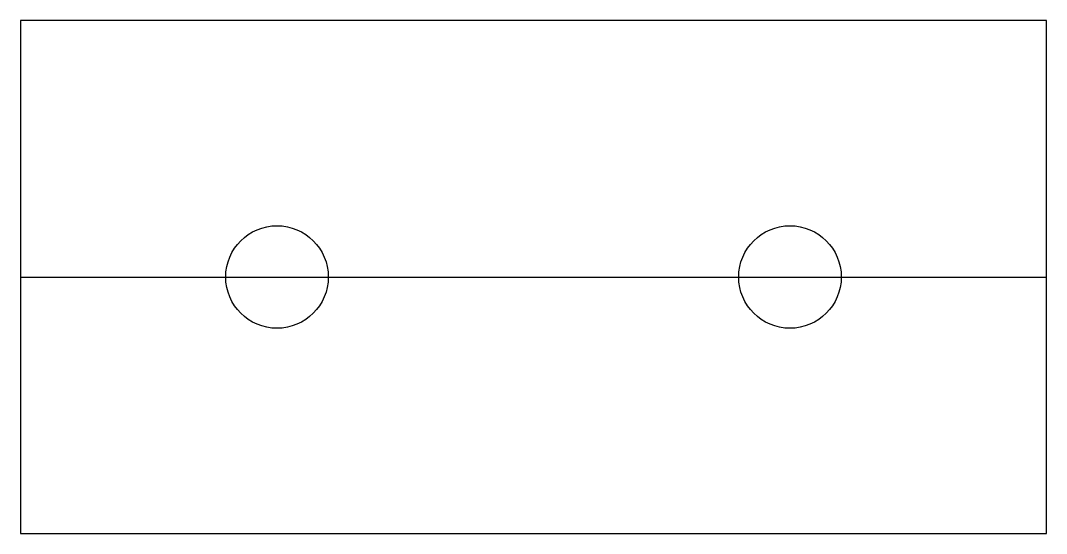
# Model space of a CAD drawing. Header units: metres. Extents: x 0 to 200, y 0 to 100.
import ezdxf

# ---------------------------------------------------------------- set-up
doc = ezdxf.new("R2010")
doc.units = ezdxf.units.M

msp = doc.modelspace()

# ---------------------------------------------------------------- linework, layer by layer
msp.add_line((0, 50), (200, 50))
msp.add_lwpolyline([(0, 0), (200, 0), (200, 100), (0, 100)], close=True)
for centre in [(50, 50), (150, 50)]:
    msp.add_circle(centre, 10)

doc.saveas('drawing.dxf')
